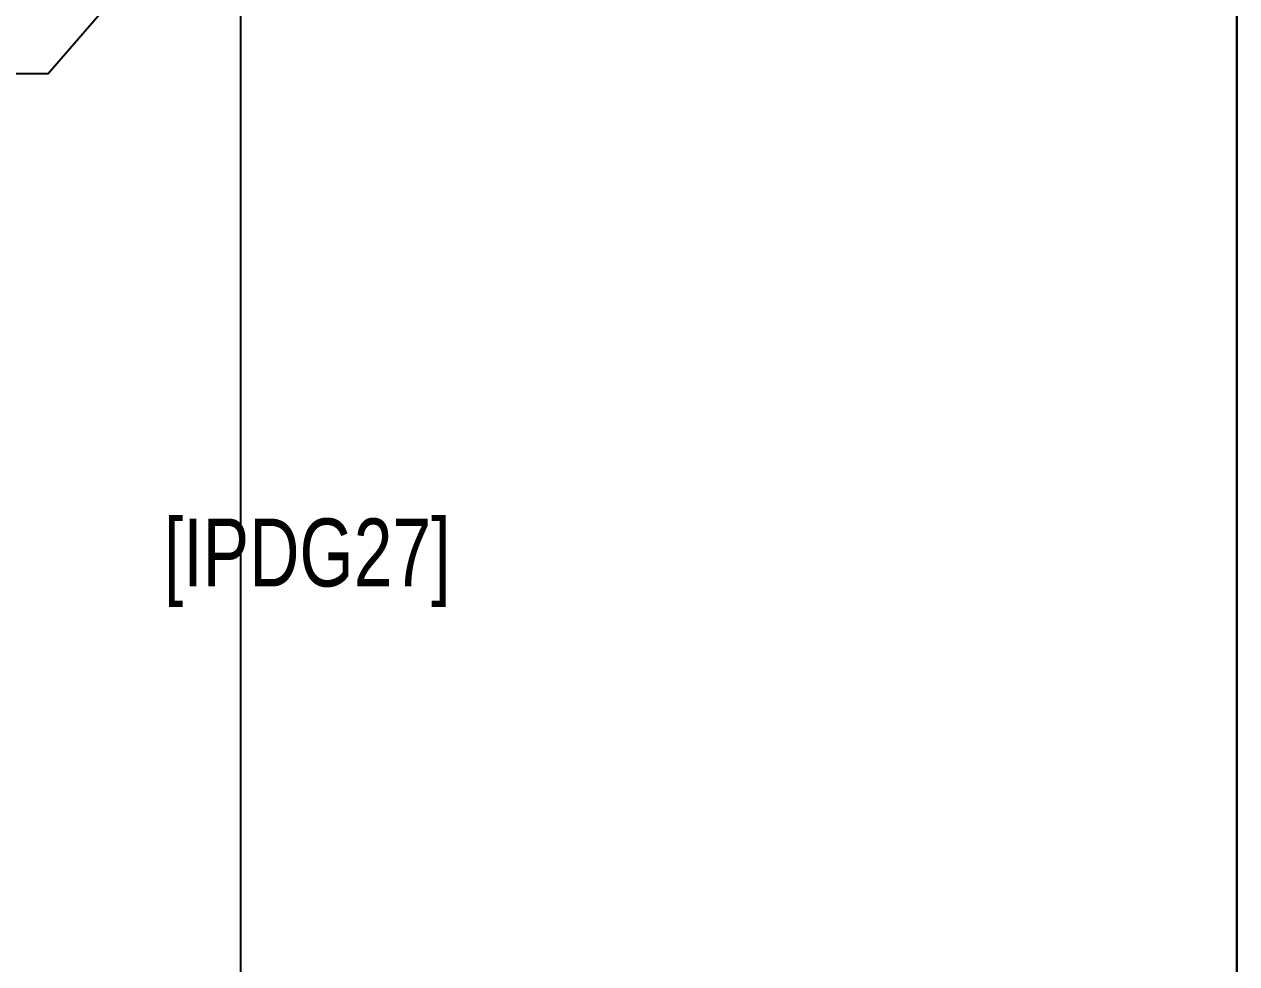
# Model space of a CAD drawing. Header units: metres. Extents: x 75097 to 220762, y -1557923 to -1361206.
# Drawn here: x 144045 to 145828, y -1467613 to -1466231 of the extents above; entities that cross this region are included whole.
import ezdxf
from ezdxf import colors
from ezdxf.entities.mleader import LeaderData, LeaderLine
from ezdxf.math import Vec2, Vec3

# ---------------------------------------------------------------- set-up
doc = ezdxf.new("R2010")
doc.units = ezdxf.units.M
doc.layers.get('0').update_dxf_attribs({"lineweight": 0})
doc.layers.add('A-100 - Copy$0$72_EGR_BASE_TEXT', color=8, linetype='Continuous', lineweight=0)
doc.layers.add('E-LG', color=245, linetype='Continuous', lineweight=30)
doc.layers.add('A-100 - Copy$0$axes', color=8, linetype='Continuous')
doc.layers.add('E-POWR', color=7, linetype='Continuous', lineweight=9, true_color=0x4e7e3e)
doc.styles.add('A-100 - Copy$0$X3G_ENTITY_2587EA', font='swisscl.ttf', dxfattribs={"height": 200})
doc.styles.get("Standard").update_dxf_attribs({"font": 'GOTHIC.TTF'})

# ---------------------------------------------------------------- blocks, each defined once
blk = doc.blocks.new('A-100 - Copy')
at = {"layer": 'A-100 - Copy$0$axes'}
blk.add_line((144363.7, -1477297.4, 0), (144363.7, -1387547.7, 0), dxfattribs=at)
at = {"layer": 'A-100 - Copy$0$72_EGR_BASE_TEXT', "insert": (144461.6, -1466958.4), "char_height": 100, "attachment_point": 2, "style": 'A-100 - Copy$0$X3G_ENTITY_2587EA'}
blk.add_mtext('[IPDG27]', dxfattribs=at)

msp = doc.modelspace()

# ---------------------------------------------------------------- linework, layer by layer
at = {"layer": 'E-LG', "color": 1}
msp.add_lwpolyline([(95918.6, -1465252.9), (115237, -1465252.9), (115237, -1465905.8), (115312.2, -1465951), (115227.4, -1465994.9), (115227.4, -1468887.4), (115353.3, -1468943.6), (115222.3, -1468991.3), (115222.3, -1469278.5), (117688, -1469278.5), (117688, -1457043.1), (117707.4, -1457137.3), (119892.6, -1457137.3), (120092.1, -1457027.5), (120092.1, -1469278.5), (145729.7, -1469278.5), (145828.3, -1469612.5), (145828.3, -1469267.5), (145828.3, -1465482), (145334.4, -1465482), (145278.1, -1465376.4)], dxfattribs=at)

# ---------------------------------------------------------------- leaders
at = {"layer": 'E-POWR'}
ml = msp.add_multileader_mtext('Standard', dxfattribs=at)
ml.set_content('#B4\\PTO PP-04', color=256)
ml.set_leader_properties()
ml.build(insert=Vec2(0, 0))
ml.multileader.update_dxf_attribs({"text_right_attachment_type": 6, "dogleg_length": 200, "arrow_head_size": 200})
ctx = ml.context
ctx.base_point, ctx.char_height, ctx.arrow_head_size, ctx.landing_gap_size, ctx.plane_origin = Vec3(143013.2, -1466200.9), 150, 200, 0.09, Vec3(142881.2, -1466009.6)
ctx.right_attachment, ctx.text_align_type = 6, 2
notes = []
notes.append((ctx, [(1, (1, 1, 0), (144080.7, -1466304.1), (-1, 0), 200, [(0, [(145063.3, -1465167.3)], 0, [])])]))
ctx.mtext.insert, ctx.mtext.alignment, ctx.mtext.flow_direction = Vec3(143880.6, -1466124.1), 3, 5
for ctx, leaders in notes:
    for number, flags, end, landing, length, lines in leaders:
        leader = LeaderData()
        leader.index, (leader.has_last_leader_line, leader.has_dogleg_vector, leader.attachment_direction) = number, flags
        leader.last_leader_point, leader.dogleg_vector, leader.dogleg_length = Vec3(end), Vec3(landing), length
        for number, points, colour, breaks in lines:
            line = LeaderLine()
            line.index, line.vertices, line.color, line.breaks = number, Vec3.list(points), colors.encode_raw_color(colour), breaks
            leader.lines.append(line)
        ctx.leaders.append(leader)

# ---------------------------------------------------------------- next in the draw order: block references
msp.add_blockref('A-100 - Copy', (0, 0))

doc.saveas('drawing.dxf')
